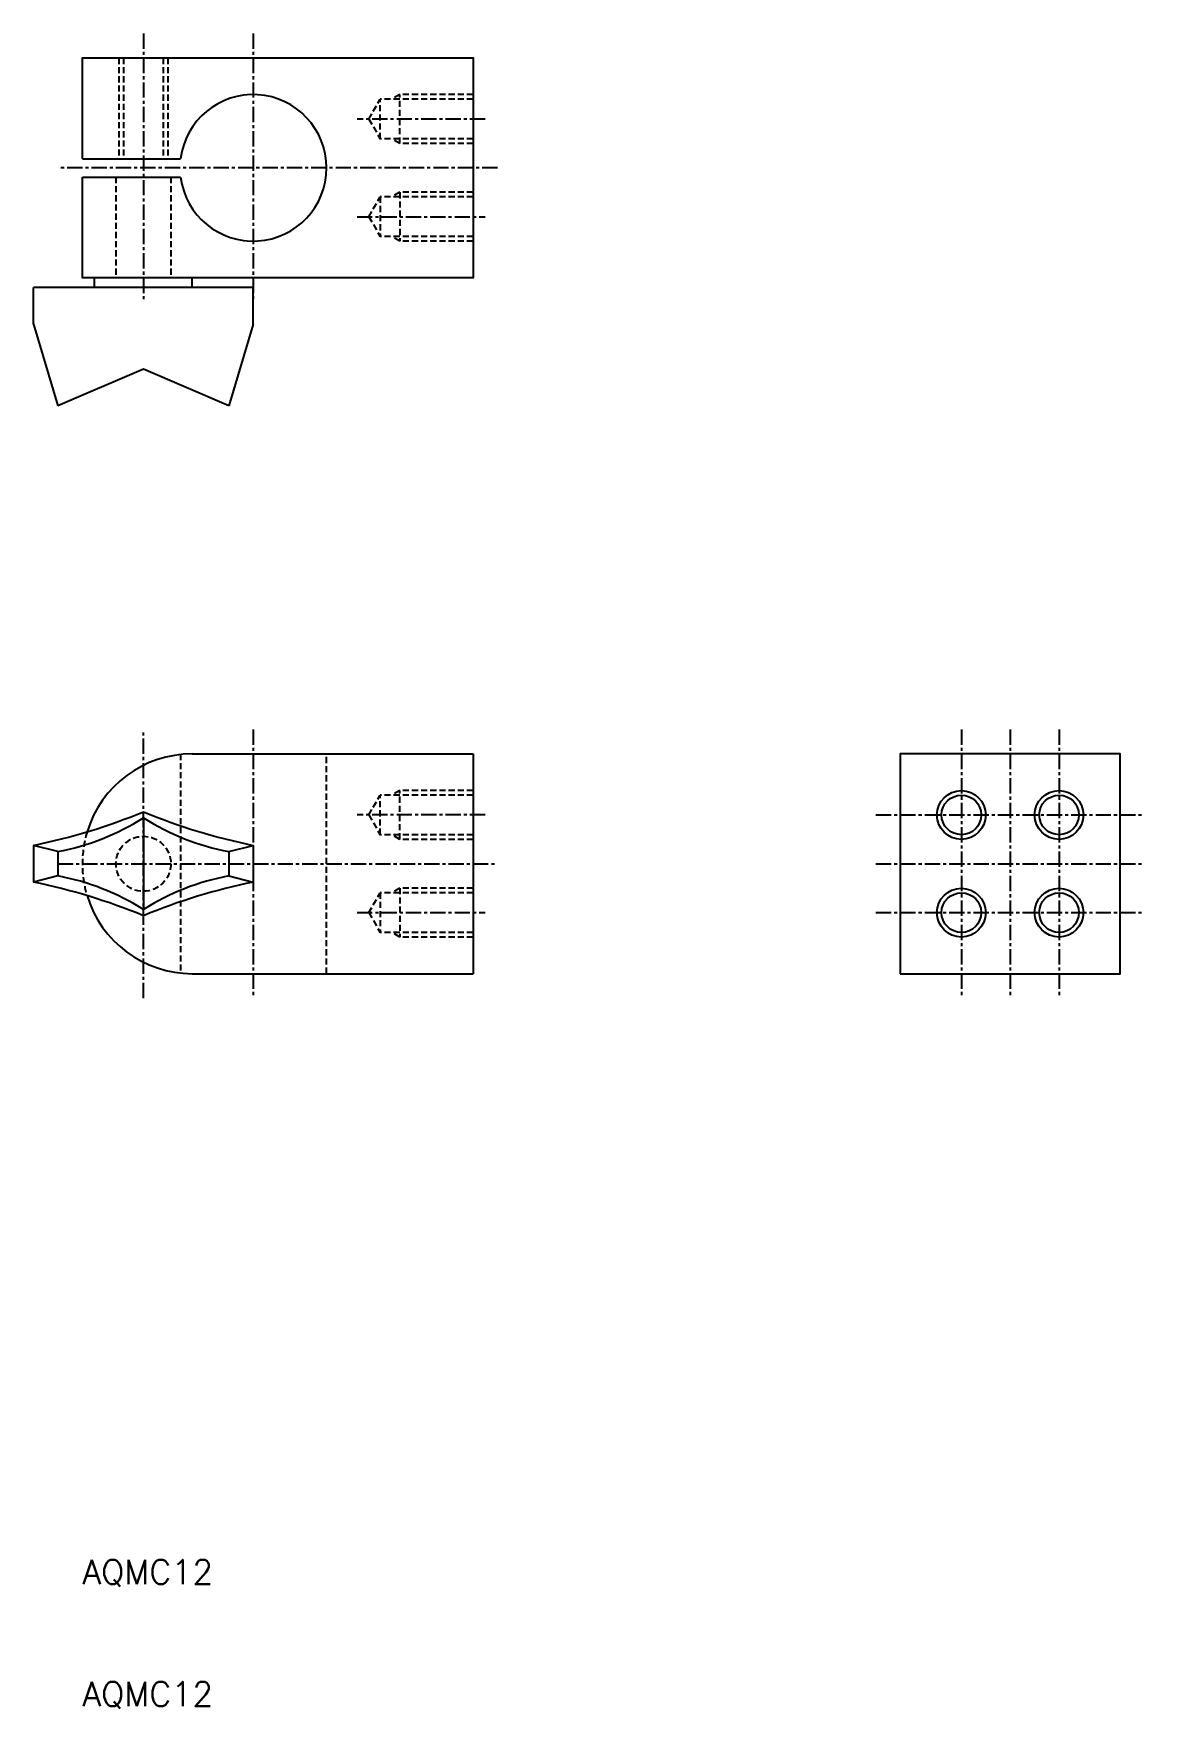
# Model space of a CAD drawing. Extents: x -32 to 59, y -3635 to -3498.
import ezdxf

# ---------------------------------------------------------------- set-up
doc = ezdxf.new("R2010")
doc.units = 0
doc.linetypes.add('CENTER', pattern=[2, 1.25, -0.25, 0.25, -0.25])
doc.linetypes.add('DASHED', pattern=[0.75, 0.5, -0.25])
doc.layers.get('0').update_dxf_attribs({"linetype": 'CONTINUOUS'})
doc.layers.add('CENTER', color=1, linetype='CENTER')
doc.styles.get("Standard").update_dxf_attribs({"font": 'txt', "bigfont": 'BIGFONT'})

msp = doc.modelspace()

# ---------------------------------------------------------------- linework, layer by layer
at = {"color": 3, "linetype": 'DASHED'}
for p, q in [((-24.54, -3500.16), (-24.54, -3508.41)), ((-24.16, -3500.16), (-24.16, -3508.41)), ((-20.92, -3500.16), (-20.92, -3508.41)), ((-20.54, -3500.16), (-20.54, -3508.41)), ((-4.08, -3505.16), (-3.14, -3503.53)), ((4.46, -3503.53), (-3.14, -3503.53)), ((-3.14, -3506.78), (-3.14, -3503.53)), ((-1.54, -3503.16), (-2.2, -3503.53)), ((4.46, -3503.16), (-1.54, -3503.16)), ((-1.54, -3507.16), (-1.54, -3503.16)), ((-4.08, -3505.16), (-3.14, -3506.78)), ((4.46, -3506.78), (-3.14, -3506.78)), ((-1.54, -3507.16), (-2.2, -3506.78)), ((4.46, -3507.16), (-1.54, -3507.16)), ((-24.79, -3509.91), (-24.79, -3518.16)), ((-20.29, -3509.91), (-20.29, -3518.16)), ((-4.08, -3513.16), (-3.14, -3511.53)), ((-3.14, -3511.53), (-3.14, -3514.78)), ((4.46, -3511.53), (-3.14, -3511.53)), ((-1.54, -3511.16), (-2.2, -3511.53)), ((-1.54, -3511.16), (-1.54, -3515.16)), ((4.46, -3511.16), (-1.54, -3511.16)), ((-4.08, -3513.16), (-3.14, -3514.78)), ((4.46, -3514.78), (-3.14, -3514.78)), ((-1.54, -3515.16), (-2.2, -3514.78)), ((4.46, -3515.16), (-1.54, -3515.16)), ((-19.49, -3557.16), (-19.49, -3575.16)), ((-7.54, -3575.16), (-7.54, -3557.16)), ((-4.08, -3562.16), (-3.14, -3560.53)), ((-3.14, -3563.78), (-3.14, -3560.53)), ((4.46, -3560.53), (-3.14, -3560.53)), ((-1.54, -3560.16), (-2.2, -3560.53)), ((-1.54, -3564.16), (-1.54, -3560.16)), ((4.46, -3560.16), (-1.54, -3560.16)), ((-4.08, -3562.16), (-3.14, -3563.78)), ((4.46, -3563.78), (-3.14, -3563.78)), ((-1.54, -3564.16), (-2.2, -3563.78)), ((4.46, -3564.16), (-1.54, -3564.16)), ((-1.54, -3568.16), (-2.2, -3568.53)), ((4.46, -3568.16), (-1.54, -3568.16)), ((-1.54, -3568.16), (-1.54, -3572.16)), ((-4.08, -3570.16), (-3.14, -3568.53)), ((4.46, -3568.53), (-3.14, -3568.53)), ((-3.14, -3568.53), (-3.14, -3571.78)), ((-4.08, -3570.16), (-3.14, -3571.78)), ((4.46, -3571.78), (-3.14, -3571.78)), ((-1.54, -3572.16), (-2.2, -3571.78)), ((4.46, -3572.16), (-1.54, -3572.16))]:
    msp.add_line(p, q, dxfattribs=at)
at = {"color": 7, "linetype": 'CONTINUOUS'}
for p, q in [((-27.54, -3508.41), (-19.49, -3508.41)), ((-27.54, -3509.91), (-19.49, -3509.91)), ((-26.54, -3518.96), (-26.54, -3518.16)), ((-18.54, -3518.96), (-18.54, -3518.16)), ((-13.54, -3518.96), (-31.54, -3518.96)), ((-13.54, -3518.96), (-31.54, -3518.96)), ((-31.54, -3521.96), (-31.54, -3518.96)), ((-13.54, -3521.96), (-13.54, -3518.96)), ((-31.54, -3521.96), (-29.54, -3528.66)), ((-13.54, -3521.96), (-15.54, -3528.66)), ((-18.54, -3557.16), (4.46, -3557.16)), ((4.46, -3557.16), (4.46, -3575.16)), ((-22.54, -3562.41), (-22.54, -3569.91)), ((-31.54, -3564.66), (-31.54, -3567.66)), ((-29.54, -3565.16), (-31.54, -3564.66)), ((-29.54, -3565.16), (-29.54, -3567.16)), ((-15.54, -3565.16), (-13.54, -3564.66)), ((-15.54, -3565.16), (-15.54, -3567.16)), ((-13.54, -3564.66), (-13.54, -3567.66)), ((-29.54, -3567.16), (-31.54, -3567.66)), ((-15.54, -3567.16), (-13.54, -3567.66)), ((-18.54, -3575.16), (4.46, -3575.16))]:
    msp.add_line(p, q, dxfattribs=at)
for points in [[(-27.54, -3508.41), (-27.54, -3500.16), (4.46, -3500.16), (4.46, -3518.16), (-27.54, -3518.16), (-27.54, -3509.91)], [(-15.54, -3528.66), (-22.54, -3525.66), (-29.54, -3528.66)]]:
    msp.add_lwpolyline(points, dxfattribs=at)
msp.add_lwpolyline([(39.46, -3575.16), (57.46, -3575.16), (57.46, -3557.16), (39.46, -3557.16)], close=True, dxfattribs=at)
at = {"color": 3, "linetype": 'CONTINUOUS'}
for centre in [(44.46, -3562.16), (52.46, -3562.16), (44.46, -3570.16), (52.46, -3570.16)]:
    msp.add_circle(centre, 2, dxfattribs=at)
at = {"color": 7, "linetype": 'CONTINUOUS'}
for centre in [(44.46, -3562.16), (52.46, -3562.16), (44.46, -3570.16), (52.46, -3570.16)]:
    msp.add_circle(centre, 1.62, dxfattribs=at)
at = {"color": 3, "linetype": 'DASHED'}
msp.add_circle((-22.54, -3566.16), 2.25, dxfattribs=at)
at = {"color": 7, "linetype": 'CONTINUOUS'}
for centre, radius, start, end in [((-13.54, -3509.16), 6, 187.1808, 172.8192), ((-18.54, -3566.16), 9, 90, 163.1425), ((-41.66, -3515.42), 50.26, 281.619, 292.3627), ((-33.31, -3545.28), 20.23, 280.7341, 302.1614), ((-3.42, -3515.42), 50.26, 247.6373, 258.381), ((-11.77, -3545.28), 20.23, 237.8386, 259.2659), ((-41.66, -3616.89), 50.26, 67.6373, 78.381), ((-41.66, -3616.89), 50.26, 67.6373, 78.381), ((-33.31, -3587.03), 20.23, 57.8386, 79.2659), ((-11.77, -3587.03), 20.23, 100.7341, 122.1614), ((-3.42, -3616.89), 50.26, 101.619, 112.3627), ((-3.42, -3616.89), 50.26, 101.619, 112.3627), ((-18.54, -3566.16), 9, 196.8575, 270)]:
    msp.add_arc(centre, radius, start, end, dxfattribs=at)
at = {"color": 3, "linetype": 'DASHED'}
msp.add_arc((-18.54, -3566.16), 9, 163.1425, 196.8575, dxfattribs=at)
at = {"layer": 'CENTER', "color": 1, "linetype": 'CENTER'}
for p, q in [((-22.54, -3498.16), (-22.54, -3520.16)), ((-13.54, -3498.16), (-13.54, -3520.16)), ((5.46, -3505.16), (-5.04, -3505.16)), ((6.46, -3509.16), (-29.54, -3509.16)), ((-5.04, -3513.16), (5.46, -3513.16)), ((-22.54, -3577.16), (-22.54, -3555.16)), ((-13.54, -3555.16), (-13.54, -3577.16)), ((44.46, -3555.16), (44.46, -3577.16)), ((48.46, -3555.16), (48.46, -3577.16)), ((52.46, -3555.16), (52.46, -3577.16)), ((5.46, -3562.16), (-5.04, -3562.16)), ((37.46, -3562.16), (59.46, -3562.16)), ((-29.54, -3566.16), (6.46, -3566.16)), ((37.46, -3566.16), (59.46, -3566.16)), ((-5.04, -3570.16), (5.46, -3570.16)), ((37.46, -3570.16), (59.46, -3570.16))]:
    msp.add_line(p, q, dxfattribs=at)

# ---------------------------------------------------------------- texts
at = {"color": 7, "linetype": 'CONTINUOUS'}
for p in [(-27.54, -3625.16), (-27.54, -3635.16)]:
    msp.add_text('AQMC12', height=2, dxfattribs=at).set_placement(p)

doc.saveas('drawing.dxf')
